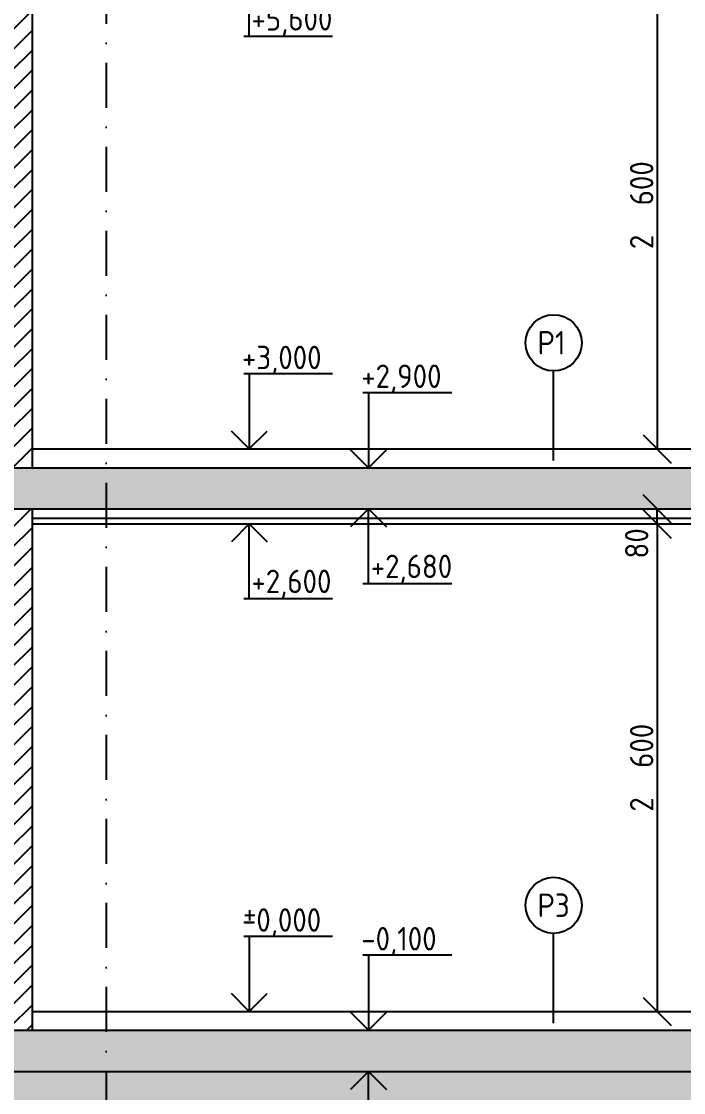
# Model space of a CAD drawing. Extents: x 3792242 to 5145247, y -1546315 to -1031918.
# Drawn here: x 3897728 to 3901260, y -1502193 to -1496480 of the extents above; entities that cross this region are included whole.
import ezdxf

# ---------------------------------------------------------------- set-up
doc = ezdxf.new("R2010")
doc.units = 0
doc.header["$MEASUREMENT"] = 0
doc.linetypes.add('BODKOCIARKOVANA_3', pattern=[5.6, 3, -1.3, 0, -1.3])
doc.layers.get('0').update_dxf_attribs({"linetype": 'CONTINUOUS'})
doc.layers.get('Defpoints').update_dxf_attribs({"color": 61, "linetype": 'CONTINUOUS'})
for name, color, linetype in [('KÓTY', 4, 'CONTINUOUS'), ('MÚRY', 1, 'CONTINUOUS'), ('OKNÁ', 143, 'CONTINUOUS'), ('osi', 253, 'CONTINUOUS'), ('TENKÁ', 7, 'CONTINUOUS'), ('ŠRAFY', 82, 'CONTINUOUS'), ('šrafy-múry', 8, 'CONTINUOUS')]:
    doc.layers.add(name, color=color, linetype=linetype)
doc.styles.add('STYLE1', font='isocp.shx')
doc.dimstyles.new('STANDARD-50', dxfattribs={"dimtxt": 125, "dimasz": 150, "dimexe": 10, "dimexo": 200, "dimgap": 20, "dimtad": 1, "dimdsep": 46, "dimlunit": 6, "dimtxsty": 'STYLE1', "dimblk1": 'OBLIQUE', "dimblk2": 'OBLIQUE', "dimsah": 1, "dimcen": 2.5, "dimse1": 1, "dimse2": 1, "dimadec": 0, "dimazin": 0, "dimtfac": 1, "dimtmove": 1, "dimatfit": 3, "dimldrblk": 'OBLIQUE', "dimfxl": 1, "dimtolj": 1, "dimtzin": 0, "dimarcsym": 0})
pattern_1 = [(45, (-507094, 7000), (-53.0330086, 53.0330086), [])]

# ---------------------------------------------------------------- blocks, each defined once
blk = doc.blocks.new('_OBLIQUE')
at = {"color": 0, "linetype": 'ByBlock'}
blk.add_line((-0.5, -0.5), (0.5, 0.5), dxfattribs=at)
blk = doc.blocks.new('*D31888')
at = {"layer": 'Defpoints', "color": 0}
for p in [(3900779.5, -1499160.3), (3900779.5, -1501760.3), (3901119, -1501760.3)]:
    blk.add_point(p, dxfattribs=at)
at = {"layer": 'KÓTY', "color": 0, "lineweight": -2, "ltscale": 0.25}
blk.add_line((3901119, -1499160.3), (3901119, -1501760.3), dxfattribs=at)
at = {"layer": 'KÓTY', "color": 0, "linetype": 'ByBlock', "lineweight": -2, "xscale": 150, "yscale": 150, "zscale": 150}
for p, rotation in [((3901119, -1499160.3), 90), ((3901119, -1501760.3), 270)]:
    blk.add_blockref('_OBLIQUE', p, dxfattribs=dict(at, rotation=rotation))
at = {"layer": 'KÓTY', "color": 0, "insert": (3901036.5, -1500460.3), "char_height": 125, "attachment_point": 5, "rotation": 90, "style": 'STYLE1'}
blk.add_mtext('\\A1;2ﾠ600', dxfattribs=at)
blk = doc.blocks.new('*D31889')
at = {"layer": 'Defpoints', "color": 0}
for p in [(3901119, -1499080.3), (3901119, -1499080.3), (3901119, -1499160.3)]:
    blk.add_point(p, dxfattribs=at)
at = {"layer": 'KÓTY', "color": 0, "lineweight": -2, "ltscale": 0.25}
blk.add_line((3901119, -1499160.3), (3901119, -1499080.3), dxfattribs=at)
at = {"layer": 'KÓTY', "color": 0, "linetype": 'ByBlock', "lineweight": -2, "xscale": 150, "yscale": 150, "zscale": 150}
for p, rotation in [((3901119, -1499080.3), 90), ((3901119, -1499160.3), 270)]:
    blk.add_blockref('_OBLIQUE', p, dxfattribs=dict(at, rotation=rotation))
at = {"layer": 'KÓTY', "color": 0, "insert": (3901010, -1499264), "char_height": 125, "attachment_point": 5, "rotation": 90, "style": 'STYLE1'}
blk.add_mtext('\\A1;80', dxfattribs=at)
blk = doc.blocks.new('*D31890')
at = {"layer": 'Defpoints', "color": 0}
for p in [(3900779.5, -1496160.3), (3900779.5, -1498760.3), (3901119, -1498760.3)]:
    blk.add_point(p, dxfattribs=at)
at = {"layer": 'KÓTY', "color": 0, "lineweight": -2, "ltscale": 0.25}
blk.add_line((3901119, -1496160.3), (3901119, -1498760.3), dxfattribs=at)
at = {"layer": 'KÓTY', "color": 0, "linetype": 'ByBlock', "lineweight": -2, "xscale": 150, "yscale": 150, "zscale": 150}
for p, rotation in [((3901119, -1496160.3), 90), ((3901119, -1498760.3), 270)]:
    blk.add_blockref('_OBLIQUE', p, dxfattribs=dict(at, rotation=rotation))
at = {"layer": 'KÓTY', "color": 0, "insert": (3901036.5, -1497460.3), "char_height": 125, "attachment_point": 5, "rotation": 90, "style": 'STYLE1'}
blk.add_mtext('\\A1;2ﾠ600', dxfattribs=at)

msp = doc.modelspace()

# ---------------------------------------------------------------- hatches: boundary and pattern name
at = {"layer": 'ŠRAFY', "ltscale": 0.25}
h = msp.add_hatch(dxfattribs=at)
h.set_pattern_fill('ANSI31', color=256, scale=600, style=0)
h.set_pattern_definition(pattern_1)
h.paths.add_polyline_path([(3897785, -1498860.27), (3897785, -1498760.27), (3897785, -1496080.27), (3897670, -1496080.27), (3897670, -1498760.27), (3897670, -1498860.27)])
h = msp.add_hatch(dxfattribs=at)
h.set_pattern_fill('ANSI31', color=256, scale=600, style=0)
h.set_pattern_definition(pattern_1)
h.paths.add_polyline_path([(3897785, -1501860.27), (3897785, -1501760.27), (3897785, -1499080.27), (3897670, -1499080.27), (3897670, -1501760.27), (3897670, -1501860.27)])
at = {"layer": 'ŠRAFY'}
h = msp.add_hatch(dxfattribs=at)
h.set_pattern_fill('HEX', color=256, scale=250)
h.set_pattern_definition([(0, (-507094, 7000), (0, 54.12658774), [31.25, -62.5]), (120, (-507094, 7000), (-46.875, -27.06329387), [31.25, -62.5]), (60, (-507062.75, 7000), (-46.875, 27.06329387), [31.25, -62.5])])
h.paths.add_polyline_path([(3889615, -1502080.27), (3889615, -1502480.27), (3889615, -1502580.27), (3889815, -1502580.27), (3889815, -1502280.27), (3902595, -1502280.27), (3902595, -1502680.27), (3902795, -1502680.27), (3902795, -1502080.27)])
at = {"layer": 'šrafy-múry'}
h = msp.add_hatch(dxfattribs=at)
h.set_pattern_fill('ANSI36', color=253, scale=800, angle=180)
h.set_pattern_definition([(45, (-28638, 39883.5), (53.0330086, 194.4543648), [250, -50, 0, -50])])
h.paths.add_polyline_path([(3887875, -1498910.27), (3887855, -1498910.27), (3887855, -1499080.27), (3889205, -1499080.27), (3889365, -1499080.27), (3889445, -1499080.27), (3889445, -1499330.27), (3889745, -1499330.27), (3889745, -1499080.27), (3894980, -1499080.27), (3895120, -1499080.27), (3897670, -1499080.27), (3897785, -1499080.27), (3902665, -1499080.27), (3902665, -1499330.27), (3903005, -1499330.27), (3903005, -1498860.27), (3902665, -1498860.27), (3897785, -1498860.27), (3897670, -1498860.27), (3895120, -1498860.27), (3894980, -1498860.27), (3889445, -1498860.27), (3889445, -1498910.27), (3889435, -1498910.27), (3889365, -1498910.27), (3887925, -1498910.27)])
h = msp.add_hatch(dxfattribs=at)
h.set_pattern_fill('ANSI36', color=253, scale=800, angle=180)
h.set_pattern_definition([(45, (-28638, 36883.5), (53.0330086, 194.4543648), [250, -50, 0, -50])])
h.paths.add_polyline_path([(3887875, -1501910.27), (3887855, -1501910.27), (3887855, -1502080.27), (3887875, -1502080.27), (3889365, -1502080.27), (3889365, -1502480.27), (3889615, -1502480.27), (3889615, -1502080.27), (3902795, -1502080.27), (3903005, -1502080.27), (3903005, -1501860.27), (3902665, -1501860.27), (3897785, -1501860.27), (3897670, -1501860.27), (3895120, -1501860.27), (3894980, -1501860.27), (3889445, -1501860.27), (3889445, -1501910.27), (3889435, -1501910.27), (3889365, -1501910.27), (3887925, -1501910.27)])

# ---------------------------------------------------------------- linework, layer by layer
at = {"layer": 'MÚRY'}
for p, q in [((3897785, -1496080.27), (3897785, -1498760.27)), ((3897785, -1498760.27), (3902665, -1498760.27)), ((3897785, -1499080.27), (3897785, -1501760.27)), ((3897785, -1499080.27), (3902665, -1499080.27)), ((3897785, -1501760.27), (3902665, -1501760.27))]:
    msp.add_line(p, q, dxfattribs=at)
at = {"layer": 'OKNÁ', "ltscale": 0.25}
for p, q in [((3900567, -1498821.838), (3900567, -1498344.162)), ((3900567, -1501821.838), (3900567, -1501344.162))]:
    msp.add_line(p, q, dxfattribs=at)
for centre in [(3900567, -1498194.162), (3900567, -1501194.162)]:
    msp.add_circle(centre, 150, dxfattribs=at)
at = {"layer": 'osi', "linetype": 'BODKOCIARKOVANA_3', "ltscale": 80}
msp.add_line((3898180, -1485946), (3898180, -1508356), dxfattribs=at)
at = {"layer": 'TENKÁ', "linetype": 'ByBlock', "ltscale": 0.25}
for p, q in [((3898942.959, -1496560.27), (3898942.959, -1496160.27)), ((3899387.264, -1496560.27), (3898913.366, -1496560.27)), ((3899387.264, -1498360.27), (3898913.366, -1498360.27)), ((3898942.959, -1498360.27), (3898942.959, -1498760.27)), ((3900023.764, -1498460.27), (3899549.866, -1498460.27)), ((3899579.459, -1498460.27), (3899579.459, -1498860.27)), ((3898942.959, -1498760.27), (3898847.5, -1498664.811)), ((3898942.959, -1498760.27), (3899038.419, -1498664.811)), ((3899579.459, -1498860.27), (3899484, -1498764.811)), ((3899579.459, -1498860.27), (3899674.919, -1498764.811)), ((3899579.459, -1499080.27), (3899484, -1499175.73)), ((3899579.459, -1499080.27), (3899674.919, -1499175.73)), ((3899579.459, -1499480.27), (3899579.459, -1499080.27)), ((3898942.959, -1499160.27), (3898847.5, -1499255.73)), ((3898942.959, -1499160.27), (3899038.419, -1499255.73)), ((3898942.959, -1499560.27), (3898942.959, -1499160.27)), ((3900023.764, -1499480.27), (3899549.866, -1499480.27)), ((3899387.264, -1499560.27), (3898913.366, -1499560.27)), ((3898945.931, -1501274.664), (3898945.931, -1501220.366)), ((3898918.782, -1501247.515), (3898973.08, -1501247.515)), ((3899387.264, -1501360.27), (3898913.366, -1501360.27)), ((3898942.959, -1501360.27), (3898942.959, -1501760.27)), ((3900023.764, -1501460.27), (3899549.866, -1501460.27)), ((3899579.459, -1501460.27), (3899579.459, -1501860.27)), ((3898942.959, -1501760.27), (3898847.5, -1501664.811)), ((3898942.959, -1501760.27), (3899038.419, -1501664.811)), ((3899579.459, -1501860.27), (3899484, -1501764.811)), ((3899579.459, -1501860.27), (3899674.919, -1501764.811)), ((3899579.459, -1502080.27), (3899484, -1502175.73)), ((3899579.459, -1502080.27), (3899674.919, -1502175.73)), ((3899579.459, -1502480.27), (3899579.459, -1502080.27))]:
    msp.add_line(p, q, dxfattribs=at)
at = {"layer": 'TENKÁ'}
for p, q in [((3897785, -1498760.27), (3897785, -1498860.27)), ((3889445, -1498860.27), (3903045, -1498860.27)), ((3897670, -1499080.27), (3897785, -1499080.27)), ((3897785, -1499130.27), (3902665, -1499130.27)), ((3897785, -1499160.27), (3902665, -1499160.27)), ((3897785, -1501760.27), (3897785, -1501860.27)), ((3889445, -1501860.27), (3903045, -1501860.27)), ((3889615, -1502080.27), (3903045, -1502080.27))]:
    msp.add_line(p, q, dxfattribs=at)

# ---------------------------------------------------------------- texts
at = {"layer": 'TENKÁ', "ltscale": 0.25, "style": 'STYLE1'}
for s, p in [('+5,600', (3898954.802, -1496528.944)), ('P1', (3900481.196, -1498256.34)), ('+3,000', (3898904.302, -1498334.944)), ('+2,900', (3899540.802, -1498434.944)), ('+2,680', (3899591.302, -1499448.944)), ('+2,600', (3898954.802, -1499528.944)), ('P3', (3900481.196, -1501256.34)), ('-0,000', (3898904.302, -1501334.944)), ('-0,100', (3899540.802, -1501434.944))]:
    msp.add_text(s, height=125, dxfattribs=at).set_placement(p)

# ---------------------------------------------------------------- dimensions: what is measured, and where the dimension line sits
at = {"layer": 'KÓTY', "ltscale": 0.25}
for base, p1, p2, picture, middle in [((3901119, -1498760.27), (3900779.5, -1496160.27), (3900779.5, -1498760.27), '*D31890', (3901036.457, -1497460.27)), ((3901119, -1501760.27), (3900779.5, -1499160.27), (3900779.5, -1501760.27), '*D31888', (3901036.457, -1500460.27))]:
    dim = msp.add_linear_dim(base=base, p1=p1, p2=p2, angle=90, dimstyle='STANDARD-50', override={"dimtxsty": 'STYLE1', "dimldrblk": 'OBLIQUE'}, dxfattribs=at)
    dim.commit()
    dim.dimension.update_dxf_attribs({"geometry": picture, "text_midpoint": middle})
dim = msp.add_linear_dim(base=(3901119, -1499080.27), p1=(3901119, -1499160.27), p2=(3901119, -1499080.27), angle=90, dimstyle='STANDARD-50', override={"dimtxsty": 'STYLE1', "dimldrblk": 'OBLIQUE'}, dxfattribs=at)
dim.commit()
dim.dimension.update_dxf_attribs({"geometry": '*D31889', "text_midpoint": (3901092.5, -1499264), "dimtype": 160})

doc.saveas('drawing.dxf')
